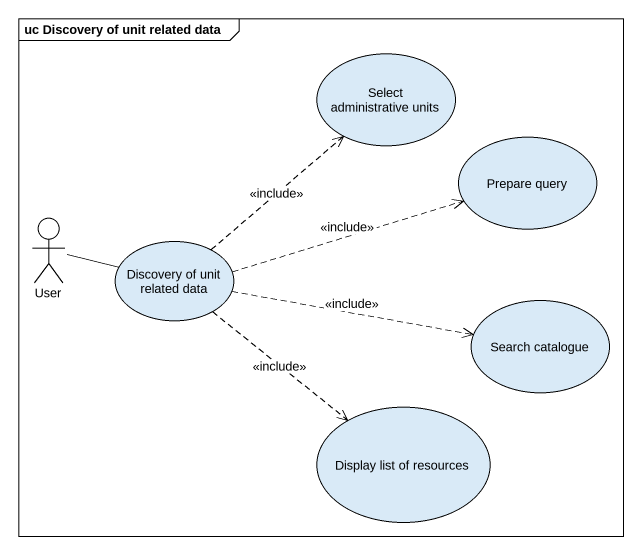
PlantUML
@startuml
mainframe uc Discovery of unit related data
usecase "Select administrative units" as Select_administrative_units
usecase "Prepare query" as Prepare_query
actor User
usecase "Discovery of unit related data" as Discovery_of_unit_related
usecase "Search catalogue" as Search_catalogue
usecase "Display list of resources" as Display_list_of_resources
User -right- Discovery_of_unit_related
Discovery_of_unit_related .up.> Select_administrative_units : <<include>>
Discovery_of_unit_related .right.> Prepare_query : <<include>>
Discovery_of_unit_related .right.> Search_catalogue : <<include>>
Discovery_of_unit_related ..> Display_list_of_resources : <<include>>
@enduml
